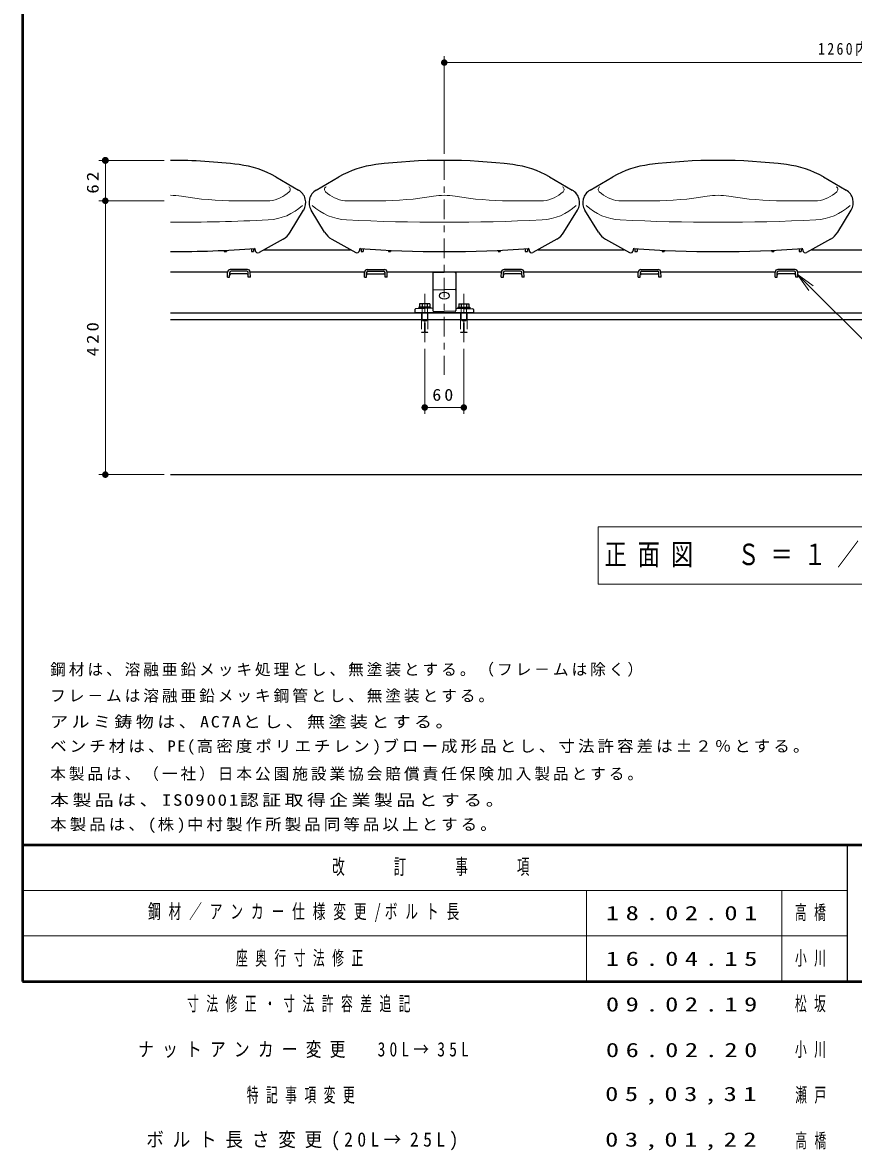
# Model space of a CAD drawing. Units: millimetres on the paper, scale 1:10. Extents: x -365 to 0, y -26 to 257.
# Drawn here: x -365 to -237.5, y -25.9 to 147.1 of the extents above; entities that cross this region are included whole.
import ezdxf

# ---------------------------------------------------------------- set-up
doc = ezdxf.new("R2010")
doc.units = ezdxf.units.MM
for name, pattern in [('USER1', [4.5, 2.5, -2]), ('USER2', [6, 3, -1, 1, -1]), ('USER3', [8, 3, -1, 1, -1, 1, -1])]:
    doc.linetypes.add(name, pattern=pattern)
doc.layers.add('LY_1', color=7, linetype='Continuous', lineweight=25)
doc.layers.add('LY_3', color=7, linetype='Continuous', lineweight=13)
doc.styles.add('ＭＳ ゴシック', font='')
doc.styles.get('ＭＳ ゴシック').set_extended_font_data('MS Gothic')

# ---------------------------------------------------------------- blocks, each defined once
blk = doc.blocks.new('filled_dot')
at = {"color": 0, "linetype": 'Continuous', "lineweight": -2, "const_width": 1.25}
blk.add_lwpolyline([(-0.625, 0, 1), (0.625, 0, 1)], format="xyb", close=True, dxfattribs=at)
blk = doc.blocks.new('open_arrow')
at = {"color": 0, "linetype": 'Continuous', "lineweight": -2}
blk.add_lwpolyline([(7.5, 1.25), (0, 0), (7.5, -1.25)], dxfattribs=at)

msp = doc.modelspace()

# ---------------------------------------------------------------- linework, layer by layer
at = {"layer": 'LY_1', "lineweight": 13}
for p, q in [((-300.298, 126.96), (-300.298, 141.96)), ((-300.298, 140.96), (-174.298, 140.96)), ((-343.298, 125.96), (-353.298, 125.96)), ((-352.298, 119.76), (-352.298, 125.96)), ((-343.298, 119.76), (-353.298, 119.76)), ((-352.298, 77.76), (-352.298, 119.76)), ((-246.157, 108.493), (-224.504, 86.891)), ((-303.298, 97.06), (-303.298, 87.06)), ((-297.298, 97.06), (-297.298, 87.06)), ((-297.298, 88.06), (-303.298, 88.06)), ((-343.298, 77.76), (-353.298, 77.76)), ((-276.672, 69.736), (-276.672, 60.936)), ((-228.872, 69.736), (-276.672, 69.736)), ((-276.672, 60.936), (-228.872, 60.936))]:
    msp.add_line(p, q, dxfattribs=at)
at = {"layer": 'LY_1', "linetype": 'USER2', "lineweight": 13}
for p, q in [((-300.298, 125.96), (-300.298, 93.085)), ((-303.298, 105.481), (-303.298, 98.06)), ((-297.298, 105.481), (-297.298, 98.06))]:
    msp.add_line(p, q, dxfattribs=at)
at = {"layer": 'LY_1', "color": 20}
for p, q in [((-326.144, 123.414), (-322.656, 121.4)), ((-319.94, 121.4), (-316.452, 123.414)), ((-284.144, 123.414), (-280.656, 121.4)), ((-277.94, 121.4), (-274.452, 123.414)), ((-242.144, 123.414), (-238.656, 121.4)), ((-323.94, 114.931), (-321.872, 118.328)), ((-318.657, 114.931), (-320.725, 118.328)), ((-281.94, 114.931), (-279.872, 118.328)), ((-276.657, 114.931), (-278.725, 118.328)), ((-239.94, 114.931), (-237.872, 118.328)), ((-325.033, 113.876), (-328.708, 111.811)), ((-317.564, 113.876), (-313.889, 111.811)), ((-283.033, 113.876), (-286.708, 111.811)), ((-275.564, 113.876), (-271.889, 111.811)), ((-241.033, 113.876), (-244.708, 111.811)), ((-329.298, 112.26), (-329.298, 112.157)), ((-313.298, 112.26), (-313.298, 112.157)), ((-287.298, 112.26), (-287.298, 112.157)), ((-271.298, 112.26), (-271.298, 112.157)), ((-245.298, 112.26), (-245.298, 112.157))]:
    msp.add_line(p, q, dxfattribs=at)
at = {"layer": 'LY_1', "color": 20, "lineweight": 13}
for p, q in [((-332.298, 119.76), (-327.054, 119.76)), ((-315.542, 119.76), (-310.298, 119.76)), ((-290.298, 119.76), (-285.054, 119.76)), ((-273.542, 119.76), (-268.298, 119.76)), ((-248.298, 119.76), (-243.054, 119.76))]:
    msp.add_line(p, q, dxfattribs=at)
at = {"layer": 'LY_1', "color": 21}
for p, q in [((-334.048, 112.162), (-334.048, 111.96)), ((-334.048, 111.96), (-333.728, 111.96)), ((-333.728, 112.177), (-333.728, 111.96)), ((-329.868, 112.417), (-329.868, 111.96)), ((-329.868, 111.96), (-329.548, 111.96)), ((-329.548, 112.441), (-329.548, 111.96)), ((-313.048, 112.441), (-313.048, 111.96)), ((-313.048, 111.96), (-312.728, 111.96)), ((-312.728, 112.417), (-312.728, 111.96)), ((-308.868, 112.177), (-308.868, 111.96)), ((-308.868, 111.96), (-308.548, 111.96)), ((-308.548, 112.162), (-308.548, 111.96)), ((-292.048, 112.162), (-292.048, 111.96)), ((-292.048, 111.96), (-291.728, 111.96)), ((-291.728, 112.177), (-291.728, 111.96)), ((-287.868, 112.417), (-287.868, 111.96)), ((-287.868, 111.96), (-287.548, 111.96)), ((-287.548, 112.441), (-287.548, 111.96)), ((-271.048, 112.441), (-271.048, 111.96)), ((-271.048, 111.96), (-270.728, 111.96)), ((-270.728, 112.417), (-270.728, 111.96)), ((-266.868, 112.177), (-266.868, 111.96)), ((-266.868, 111.96), (-266.548, 111.96)), ((-266.548, 112.162), (-266.548, 111.96)), ((-250.048, 112.162), (-250.048, 111.96)), ((-250.048, 111.96), (-249.728, 111.96)), ((-249.728, 112.177), (-249.728, 111.96)), ((-245.868, 112.417), (-245.868, 111.96)), ((-245.868, 111.96), (-245.548, 111.96)), ((-245.548, 112.441), (-245.548, 111.96))]:
    msp.add_line(p, q, dxfattribs=at)
at = {"layer": 'LY_1', "color": 32}
for p, q in [((-327.908, 112.26), (-314.688, 112.26)), ((-285.908, 112.26), (-272.688, 112.26)), ((-243.908, 112.26), (-230.688, 112.26)), ((-342.298, 108.86), (-333.532, 108.86)), ((-330.074, 108.86), (-312.528, 108.86)), ((-309.069, 108.86), (-291.532, 108.86)), ((-288.074, 108.86), (-270.528, 108.86)), ((-267.069, 108.86), (-249.532, 108.86)), ((-246.074, 108.86), (-228.527, 108.86))]:
    msp.add_line(p, q, dxfattribs=at)
at = {"layer": 'LY_1'}
for p, q in [((-330.473, 109.225), (-333.133, 109.225)), ((-312.128, 109.225), (-309.468, 109.225)), ((-288.473, 109.225), (-291.133, 109.225)), ((-270.128, 109.225), (-267.468, 109.225)), ((-246.473, 109.225), (-249.133, 109.225)), ((-333.553, 108.048), (-333.532, 108.86)), ((-333.553, 108.04), (-333.233, 108.04)), ((-333.233, 108.04), (-333.214, 108.779)), ((-330.581, 108.54), (-333.025, 108.54)), ((-330.592, 108.974), (-333.014, 108.974)), ((-330.373, 108.04), (-330.392, 108.779)), ((-330.053, 108.04), (-330.373, 108.04)), ((-330.053, 108.048), (-330.074, 108.86)), ((-312.548, 108.048), (-312.528, 108.86)), ((-312.548, 108.04), (-312.228, 108.04)), ((-312.228, 108.04), (-312.209, 108.779)), ((-312.02, 108.54), (-309.576, 108.54)), ((-312.009, 108.974), (-309.587, 108.974)), ((-309.368, 108.04), (-309.387, 108.779)), ((-309.048, 108.04), (-309.368, 108.04)), ((-309.048, 108.048), (-309.069, 108.86)), ((-291.553, 108.048), (-291.532, 108.86)), ((-291.553, 108.04), (-291.233, 108.04)), ((-291.233, 108.04), (-291.214, 108.779)), ((-288.581, 108.54), (-291.025, 108.54)), ((-288.592, 108.974), (-291.014, 108.974)), ((-288.373, 108.04), (-288.392, 108.779)), ((-288.053, 108.04), (-288.373, 108.04)), ((-288.053, 108.048), (-288.074, 108.86)), ((-270.548, 108.048), (-270.528, 108.86)), ((-270.548, 108.04), (-270.228, 108.04)), ((-270.228, 108.04), (-270.209, 108.779)), ((-270.02, 108.54), (-267.576, 108.54)), ((-270.009, 108.974), (-267.587, 108.974)), ((-267.368, 108.04), (-267.387, 108.779)), ((-267.048, 108.04), (-267.368, 108.04)), ((-267.048, 108.048), (-267.069, 108.86)), ((-249.553, 108.048), (-249.532, 108.86)), ((-249.553, 108.04), (-249.233, 108.04)), ((-249.233, 108.04), (-249.214, 108.779)), ((-246.581, 108.54), (-249.025, 108.54)), ((-246.592, 108.974), (-249.014, 108.974)), ((-246.373, 108.04), (-246.392, 108.779)), ((-246.053, 108.04), (-246.373, 108.04)), ((-246.053, 108.048), (-246.074, 108.86)), ((-342.298, 102.56), (-153.498, 102.56)), ((-342.298, 101.56), (-153.498, 101.56)), ((-342.298, 77.76), (-153.498, 77.76))]:
    msp.add_line(p, q, dxfattribs=at)
at = {"layer": 'LY_1', "color": 4}
for p, q in [((-302.048, 108.86), (-302.048, 102.908)), ((-301.951, 108.763), (-300.298, 108.81)), ((-298.645, 108.763), (-300.298, 108.81)), ((-298.548, 108.86), (-298.548, 102.908)), ((-301.951, 106.138), (-300.298, 106.09)), ((-298.645, 106.138), (-300.298, 106.09)), ((-304.798, 103.065), (-304.798, 102.56)), ((-295.798, 102.56), (-304.798, 102.56)), ((-302.048, 103.287), (-304.703, 103.165)), ((-301.951, 102.808), (-300.298, 102.76)), ((-298.645, 102.808), (-300.298, 102.76)), ((-298.548, 103.287), (-295.894, 103.165)), ((-295.798, 103.065), (-295.798, 102.56))]:
    msp.add_line(p, q, dxfattribs=at)
at = {"layer": 'LY_1', "color": 2}
for p, q in [((-302.508, 103.981), (-304.088, 103.981)), ((-304.088, 103.981), (-304.088, 103.431)), ((-303.693, 103.981), (-303.693, 103.431)), ((-302.903, 103.981), (-302.903, 103.431)), ((-302.508, 103.981), (-302.508, 103.431)), ((-298.088, 103.981), (-298.088, 103.431)), ((-298.088, 103.981), (-296.508, 103.981)), ((-297.693, 103.981), (-297.693, 103.431)), ((-296.903, 103.981), (-296.903, 103.431)), ((-296.508, 103.981), (-296.508, 103.431)), ((-302.398, 103.431), (-304.198, 103.431)), ((-304.198, 103.431), (-304.198, 103.271)), ((-302.398, 103.271), (-304.198, 103.271)), ((-302.398, 103.431), (-302.398, 103.271)), ((-298.198, 103.431), (-296.398, 103.431)), ((-298.198, 103.431), (-298.198, 103.271)), ((-298.198, 103.271), (-296.398, 103.271)), ((-296.398, 103.431), (-296.398, 103.271))]:
    msp.add_line(p, q, dxfattribs=at)
at = {"layer": 'LY_1', "color": 2, "linetype": 'USER1', "lineweight": 13}
for p, q in [((-302.798, 102.56), (-303.798, 102.56)), ((-303.798, 102.56), (-303.798, 99.61)), ((-303.698, 103.431), (-303.698, 101.431)), ((-302.898, 103.431), (-302.898, 101.431)), ((-302.798, 102.56), (-302.798, 99.61)), ((-297.798, 102.56), (-297.798, 99.61)), ((-297.798, 102.56), (-296.798, 102.56)), ((-297.698, 103.431), (-297.698, 101.431)), ((-296.898, 103.431), (-296.898, 101.431)), ((-296.798, 102.56), (-296.798, 99.61)), ((-302.898, 101.431), (-303.698, 101.431)), ((-303.248, 101.06), (-303.348, 101.06)), ((-303.348, 101.06), (-303.348, 99.56)), ((-303.248, 101.06), (-303.248, 99.56)), ((-297.698, 101.431), (-296.898, 101.431)), ((-297.348, 101.06), (-297.248, 101.06)), ((-297.348, 101.06), (-297.348, 99.56)), ((-297.248, 101.06), (-297.248, 99.56)), ((-303.798, 99.61), (-303.348, 99.61)), ((-303.748, 99.56), (-303.798, 99.61)), ((-303.748, 99.56), (-303.348, 99.56)), ((-302.798, 99.61), (-303.248, 99.61)), ((-302.848, 99.56), (-303.248, 99.56)), ((-302.848, 99.56), (-302.798, 99.61)), ((-297.798, 99.61), (-297.348, 99.61)), ((-297.748, 99.56), (-297.798, 99.61)), ((-297.748, 99.56), (-297.348, 99.56)), ((-296.798, 99.61), (-297.248, 99.61)), ((-296.848, 99.56), (-297.248, 99.56)), ((-296.848, 99.56), (-296.798, 99.61))]:
    msp.add_line(p, q, dxfattribs=at)
at = {"layer": 'LY_1', "linetype": 'USER3', "lineweight": 13}
for p, q in [((-302.966, 101.36), (-303.631, 101.36)), ((-297.631, 101.36), (-296.966, 101.36))]:
    msp.add_line(p, q, dxfattribs=at)
at = {"layer": 'LY_1', "color": 20}
for centre, radius, start, end in [((-342.298, 40.96), 85, 82.89822, 90), ((-333.644, 110.423), 15, 60, 82.89822), ((-308.952, 110.423), 15, 97.10178, 120.00002), ((-300.298, 40.96), 85, 82.89822, 97.10179), ((-291.644, 110.423), 15, 60, 82.89822), ((-266.952, 110.423), 15, 97.10178, 120.00002), ((-258.298, 40.96), 85, 82.89822, 97.10179), ((-249.644, 110.423), 15, 60, 82.89822), ((-323.765, 119.481), 2.217, 328.66284, 60.00001), ((-318.831, 119.481), 2.217, 119.99989, 211.33714), ((-281.765, 119.481), 2.217, 328.66284, 60.00001), ((-276.831, 119.481), 2.217, 119.99989, 211.33714), ((-239.765, 119.481), 2.217, 328.66284, 60.00001), ((-326.502, 116.491), 3, 299.32721, 328.66286), ((-316.094, 116.491), 3, 211.33708, 240.67284), ((-284.502, 116.491), 3, 299.32721, 328.66286), ((-274.094, 116.491), 3, 211.33708, 240.67284), ((-242.502, 116.491), 3, 299.32721, 328.66286), ((-342.298, 281.21), 169.25, 270, 274.40519), ((-329.498, 112.26), 0.2, 0, 71.40304), ((-300.298, 281.21), 169.25, 265.59479, 274.40519), ((-313.098, 112.26), 0.2, 108.59698, 179.99996), ((-287.498, 112.26), 0.2, 0, 71.40304), ((-258.298, 281.21), 169.25, 265.59479, 274.40519), ((-271.098, 112.26), 0.2, 108.59698, 179.99996), ((-245.498, 112.26), 0.2, 0, 71.40304), ((-328.902, 112.157), 0.396, 179.99996, 299.32681), ((-313.694, 112.157), 0.396, 240.67326, 0), ((-286.902, 112.157), 0.396, 179.99996, 299.32681), ((-271.694, 112.157), 0.396, 240.67326, 0), ((-244.902, 112.157), 0.396, 179.99996, 299.32681)]:
    msp.add_arc(centre, radius, start, end, dxfattribs=at)
at = {"layer": 'LY_1', "color": 20, "lineweight": 13}
for centre, radius, start, end in [((-327.708, 125.121), 5.4, 276.95301, 312.21997), ((-324.415, 121.492), 0.5, 312.22012, 60.00007), ((-318.181, 121.492), 0.5, 120.00003, 227.78011), ((-314.888, 125.121), 5.4, 227.77998, 263.04697), ((-285.708, 125.121), 5.4, 276.95301, 312.21997), ((-282.415, 121.492), 0.5, 312.22012, 60.00007), ((-276.181, 121.492), 0.5, 120.00003, 227.78011), ((-272.888, 125.121), 5.4, 227.77998, 263.04697), ((-243.708, 125.121), 5.4, 276.95301, 312.21997), ((-240.415, 121.492), 0.5, 312.22012, 60.00007), ((-342.298, 110.598), 10, 80.4261, 90), ((-332.298, 169.885), 50.125, 260.42604, 270.00002), ((-310.298, 169.885), 50.125, 270.00002, 279.57394), ((-300.298, 110.598), 10, 80.4261, 99.57392), ((-290.298, 169.885), 50.125, 260.42604, 270.00002), ((-268.298, 169.885), 50.125, 270.00002, 279.57394), ((-258.298, 110.598), 10, 80.4261, 99.57392), ((-248.298, 169.885), 50.125, 260.42604, 270.00002), ((-327.708, 125.121), 8.3, 272.82916, 312.99139), ((-314.888, 125.121), 8.3, 227.00854, 267.17076), ((-285.708, 125.121), 8.3, 272.82916, 312.99139), ((-272.888, 125.121), 8.3, 227.00854, 267.17076), ((-243.708, 125.121), 8.3, 272.82916, 312.99139), ((-342.298, 420.36), 303.9, 270, 272.82917), ((-300.298, 420.36), 303.9, 267.17081, 272.82917), ((-258.298, 420.36), 303.9, 267.17081, 272.82917)]:
    msp.add_arc(centre, radius, start, end, dxfattribs=at)
at = {"layer": 'LY_1'}
for centre, radius, start, end in [((-333.133, 108.825), 0.4, 90.00002, 178.56125), ((-330.473, 108.825), 0.4, 1.43873, 90.00002), ((-312.128, 108.825), 0.4, 89.99998, 178.56127), ((-309.468, 108.825), 0.4, 1.43875, 89.99998), ((-291.133, 108.825), 0.4, 90.00002, 178.56125), ((-288.473, 108.825), 0.4, 1.43873, 90.00002), ((-270.128, 108.825), 0.4, 89.99998, 178.56127), ((-267.468, 108.825), 0.4, 1.43875, 89.99998), ((-249.133, 108.825), 0.4, 90.00002, 178.56125), ((-246.473, 108.825), 0.4, 1.43873, 90.00002), ((-333.025, 108.34), 0.2, 90.00002, 178.56124), ((-333.014, 108.774), 0.2, 90.00002, 178.56125), ((-330.592, 108.774), 0.2, 1.43873, 89.99996), ((-330.581, 108.34), 0.2, 1.43873, 89.99996), ((-312.02, 108.34), 0.2, 90.00004, 178.56127), ((-312.009, 108.774), 0.2, 90.00004, 178.56127), ((-309.587, 108.774), 0.2, 1.43875, 89.99998), ((-309.576, 108.34), 0.2, 1.43876, 89.99998), ((-291.025, 108.34), 0.2, 90.00002, 178.56124), ((-291.014, 108.774), 0.2, 90.00002, 178.56125), ((-288.592, 108.774), 0.2, 1.43873, 89.99996), ((-288.581, 108.34), 0.2, 1.43873, 89.99996), ((-270.02, 108.34), 0.2, 90.00004, 178.56127), ((-270.009, 108.774), 0.2, 90.00004, 178.56127), ((-267.587, 108.774), 0.2, 1.43875, 89.99998), ((-267.576, 108.34), 0.2, 1.43876, 89.99998), ((-249.025, 108.34), 0.2, 90.00002, 178.56124), ((-249.014, 108.774), 0.2, 90.00002, 178.56125), ((-246.592, 108.774), 0.2, 1.43873, 89.99996), ((-246.581, 108.34), 0.2, 1.43873, 89.99996)]:
    msp.add_arc(centre, radius, start, end, dxfattribs=at)
at = {"layer": 'LY_1', "color": 4}
for centre, start, end in [((-301.948, 108.663), 91.63684, 179.99996), ((-298.648, 108.663), 0, 88.36312), ((-301.948, 106.238), 179.99998, 268.36311), ((-298.648, 106.238), 271.63682, 359.99995), ((-304.698, 103.065), 92.63251, 179.99996), ((-301.948, 102.908), 179.99998, 268.36311), ((-298.648, 102.908), 271.63682, 359.99995), ((-295.898, 103.065), 0, 87.36755)]:
    msp.add_arc(centre, 0.1, start, end, dxfattribs=at)
msp.add_ellipse((-300.298, 105.204), major_axis=(0.75, 0), ratio=0.707123, dxfattribs=at)
at = {"layer": 'LY_3', "lineweight": 50}
for p, q in [((-365, 257), (-365, 0)), ((-365, 21), (0, 21)), ((-365, 0), (0, 0))]:
    msp.add_line(p, q, dxfattribs=at)
at = {"layer": 'LY_3', "color": 211, "lineweight": 25}
msp.add_line((-238.5, 21), (-238.5, 0), dxfattribs=at)
at = {"layer": 'LY_3'}
for p, q in [((-365, 14), (-238.5, 14)), ((-278.5, 14), (-278.5, 0)), ((-248.5, 14), (-248.5, 0)), ((-365, 7), (-238.5, 7))]:
    msp.add_line(p, q, dxfattribs=at)

# ---------------------------------------------------------------- block references
at = {"layer": 'LY_1', "lineweight": 13, "xscale": 0.4, "yscale": 0.4}
for p in [(-300.298, 140.96), (-303.298, 88.06)]:
    msp.add_blockref('filled_dot', p, dxfattribs=at)
at = {"layer": 'LY_1', "lineweight": 13}
for name, p, xscale, yscale, rotation in [('filled_dot', (-352.298, 125.96), 0.431, 0.431, 270), ('filled_dot', (-352.298, 119.76), 0.4, 0.4, 270), ('open_arrow', (-246.157, 108.493), 0.4, 0.4, 315.1), ('filled_dot', (-297.298, 88.06), 0.4, 0.4, 180), ('filled_dot', (-352.298, 77.76), 0.4, 0.4, 90)]:
    msp.add_blockref(name, p, dxfattribs=dict(at, xscale=xscale, yscale=yscale, rotation=rotation))

# ---------------------------------------------------------------- texts
at = {"layer": 'LY_1', "style": 'ＭＳ ゴシック'}
for s, insert, char_height, attachment_point in [('\\T1.33;\\W0.85;1260内外', (-237.298, 141.96), 1.833, 8), ('\\T1.34;\\W1.1;60', (-300.298, 89.06), 1.833, 8), ('\\T1.51;\\W0.75;正面図\u3000Ｓ＝１／10', (-252.772, 65.336), 3.299, 5), ('\\T1.19;鋼材は、溶融亜鉛メッキ処理とし、無塗装とする。（フレ－ムは除く）', (-360.762, 46.776), 1.76, 7), ('\\T1.19;フレ－ムは溶融亜鉛メッキ鋼管とし、無塗装とする。', (-360.762, 42.776), 1.76, 7), ('\\T1.19;\\W1.15;アルミ鋳物は、AC7Aとし、無塗装とする。', (-360.762, 38.776), 1.76, 7), ('\\T1.19;\\W1.05;ベンチ材は、PE(高密度ポリエチレン)ブロー成形品とし、寸法許容差は±２％とする。', (-360.762, 34.776), 1.76, 7), ('\\T1.19;本製品は、（一社）日本公園施設業協会賠償責任保険加入製品とする。', (-360.762, 30.776), 1.76, 7), ('\\T1.19;\\W1.2;本製品は、ISO9001認証取得企業製品とする。', (-360.762, 26.776), 1.76, 7), ('\\T1.19;\\W1.05;本製品は、(株)中村製作所製品同等品以上とする。', (-360.762, 22.776), 1.76, 7), ('\\T1.62;\\W0.65;鋼材／アンカー仕様変更/ボルト長', (-345.75, 10.5), 2.199, 4), ('\\T1.5;\\W1.35;18.02.01', (-275.5, 10.5), 2.199, 4), ('\\T1.64;\\W0.6;高橋', (-246.5, 10.5), 2.199, 4), ('\\T1.64;\\W0.6;座奥行寸法修正', (-332.25, 3.5), 2.199, 4), ('\\T1.5;\\W1.35;16.04.15', (-275.5, 3.5), 2.199, 4), ('\\T1.64;\\W0.6;小川', (-246.5, 3.5), 2.199, 4), ('\\T1.64;\\W0.6;寸法修正・寸法許容差追記', (-339.75, -3.5), 2.199, 4), ('\\T1.5;\\W1.35;09.02.19', (-275.5, -3.5), 2.199, 4), ('\\T1.64;\\W0.6;松坂', (-246.5, -3.5), 2.199, 4), ('\\T1.53;\\W0.8;ナットアンカー変更\u300030L→35L', (-347.25, -10.5), 2.199, 4), ('\\T1.5;\\W1.35;06.02.20', (-275.5, -10.5), 2.199, 4), ('\\T1.64;\\W0.6;小川', (-246.5, -10.5), 2.199, 4), ('\\T1.64;\\W0.6;特記事項変更', (-321.75, -17.5), 2.199, 5), ('\\T1.5;\\W1.35;05,03,31', (-263.5, -17.5), 2.199, 5), ('\\T1.64;\\W0.6;瀬戸', (-243.5, -17.5), 2.199, 5), ('\\T1.5;\\W0.9;ボルト長さ変更(20L→25L)', (-321.75, -24.5), 2.199, 5), ('\\T1.5;\\W1.35;03,01,22', (-263.5, -24.5), 2.199, 5), ('\\T1.64;\\W0.6;高橋', (-243.5, -24.5), 2.199, 5)]:
    msp.add_mtext(s, dxfattribs=dict(at, insert=insert, char_height=char_height, attachment_point=attachment_point))
at = {"layer": 'LY_1', "char_height": 1.833, "attachment_point": 8, "rotation": 90, "style": 'ＭＳ ゴシック'}
for s, insert in [('\\T1.34;\\W1.15;62', (-353.298, 122.779)), ('\\T1.33;\\W1.15;420', (-353.298, 98.76))]:
    msp.add_mtext(s, dxfattribs=dict(at, insert=insert))
at = {"layer": 'LY_3', "color": 4, "insert": (-301.75, 17.5), "char_height": 2.346, "attachment_point": 5, "style": 'ＭＳ ゴシック'}
msp.add_mtext('\\T1.64;\\W0.6;改\u3000\u3000訂\u3000\u3000事\u3000\u3000項', dxfattribs=at)

doc.saveas('drawing.dxf')
